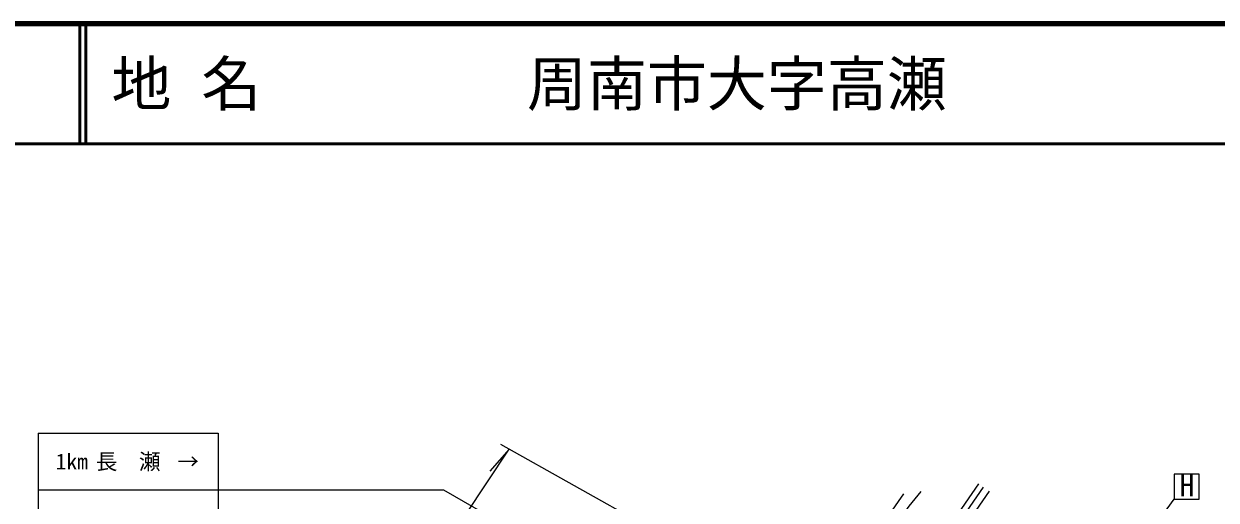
# Model space of a CAD drawing. Units: millimetres at full size, sheet at 1:1000; details may follow other scales. Extents: x 40000 to 680000, y 20000 to 380000.
# Drawn here: x 363080 to 462486, y 340256 to 380000 of the extents above; entities that cross this region are included whole.
import ezdxf
from ezdxf.enums import TextEntityAlignment as Align

# ---------------------------------------------------------------- set-up
doc = ezdxf.new("R2010")
doc.units = ezdxf.units.MM
doc.header["$LTSCALE"] = 1000
for name, color, linetype, lineweight in [('M-BGD', 7, 'Continuous', 25), ('M-BGD-EXST', 7, 'Continuous', 25), ('M-STR-HTXT', 7, 'Continuous', 13), ('M-STR-STRC', 7, 'Continuous', 25), ('M-TTL', 2, 'Continuous', 140), ('M-TTL-LINE', 7, 'Continuous', 50)]:
    doc.layers.add(name, color=color, linetype=linetype, lineweight=lineweight)
doc.layers.add('M-TTL-TXT', color=7, linetype='Continuous')
doc.styles.add('ＭＳ ゴシック', font='')
doc.styles.get('ＭＳ ゴシック').set_extended_font_data('MS Gothic')

msp = doc.modelspace()

# ---------------------------------------------------------------- linework, layer by layer
at = {"layer": 'M-BGD'}
for points in [[(360579, 272513), (364754, 270265), (366770, 269416), (369787, 268426), (371588, 267953), (373704, 267593), (376429, 267548), (378477, 267660), (380565, 267893), (382087, 268176), (383609, 268547), (385537, 269184), (387077, 269838), (388386, 270493), (390248, 271716), (391646, 272866), (392601, 273697), (395362, 276218), (398711, 279568), (408422, 290367), (410909, 293515), (413831, 297599), (416225, 301267), (443593, 340999)], [(360866, 273039), (365013, 270807), (366980, 269978), (369957, 269001), (371715, 268540), (373760, 268192), (376417, 268148), (378428, 268259), (380477, 268487), (381961, 268763), (383443, 269125), (385325, 269746), (386825, 270383), (388086, 271014), (389891, 272200), (391258, 273324), (392202, 274145), (394947, 276652), (398276, 279981), (407963, 290754), (410429, 293876), (413335, 297938), (415727, 301601), (443099, 341339)], [(361105, 273478), (365229, 271259), (367156, 270447), (370098, 269481), (371820, 269029), (373806, 268691), (376408, 268648), (378386, 268757), (380404, 268982), (381856, 269252), (383305, 269606), (385149, 270214), (386615, 270838), (387836, 271448), (389594, 272603), (390935, 273706), (391869, 274518), (394602, 277013), (397913, 280325), (407581, 291077), (410029, 294176), (412922, 298221), (415312, 301879), (442687, 341623)], [(375929, 272357), (377081, 272277), (378002, 272216), (378878, 272229), (379779, 272282), (380655, 272415), (381782, 272706), (383015, 273077), (383983, 273475), (384978, 273939), (386357, 274628), (387800, 275462), (389569, 276665), (395943, 282911), (397969, 285069), (400689, 288081), (402288, 290132), (412276, 303760), (422202, 318178), (434779, 336760), (436883, 339751), (437893, 340972)], [(388303, 277327), (391358, 280301), (394263, 283223), (396609, 285587), (399014, 288317), (402211, 291974), (405038, 295570), (409687, 301893), (418182, 314255), (430252, 331857), (436452, 340793)]]:
    msp.add_lwpolyline(points, dxfattribs=at)
at = {"layer": 'M-BGD-EXST'}
for p, q in [((461082, 342429), (458982, 342429)), ((458982, 342429), (458982, 340329)), ((461082, 340329), (461082, 342429)), ((445304, 321505), (458982, 340329)), ((458982, 340329), (461082, 340329))]:
    msp.add_line(p, q, dxfattribs=at)
at = {"layer": 'M-STR-HTXT'}
for p, q in [((403550, 344508), (401922, 342670)), ((402819, 344916), (443427, 322227))]:
    msp.add_line(p, q, dxfattribs=at)
msp.add_lwpolyline([(387072, 319642), (403550, 344508)], dxfattribs=at)
at = {"layer": 'M-STR-STRC'}
for p, q in [((364274, 345852), (379274, 345852)), ((364274, 345852), (364274, 336352)), ((379274, 345852), (379274, 336352)), ((379274, 341102), (364274, 341102))]:
    msp.add_line(p, q, dxfattribs=at)
msp.add_lwpolyline([(429308, 323094), (398084, 341102), (379274, 341102)], dxfattribs=at)
at = {"layer": 'M-TTL'}
msp.add_line((680000, 380000), (40000, 380000), dxfattribs=at)
at = {"layer": 'M-TTL-LINE'}
for p, q in [((367750, 380000), (367750, 370000)), ((368250, 380000), (368250, 370000)), ((40000, 370000), (680000, 370000))]:
    msp.add_line(p, q, dxfattribs=at)

# ---------------------------------------------------------------- texts
at = {"layer": 'M-BGD-EXST', "style": 'ＭＳ ゴシック'}
msp.add_text('H', height=1833, dxfattribs=at).set_placement((459434, 340021), align=Align.BOTTOM_LEFT)
at = {"layer": 'M-STR-STRC', "style": 'ＭＳ ゴシック'}
for s, p in [('1km', (367074, 343477)), ('長  瀬', (371774, 343477)), ('→', (376774, 343477))]:
    msp.add_text(s, height=1320, dxfattribs=at).set_placement(p, align=Align.MIDDLE_CENTER)
at = {"layer": 'M-TTL-TXT', "style": 'ＭＳ ゴシック'}
for s, p in [('地 名', (370380, 375000)), ('周南市大字高瀬', (405024, 375000))]:
    msp.add_text(s, height=3666, dxfattribs=at).set_placement(p, align=Align.MIDDLE_LEFT)

doc.saveas('drawing.dxf')
